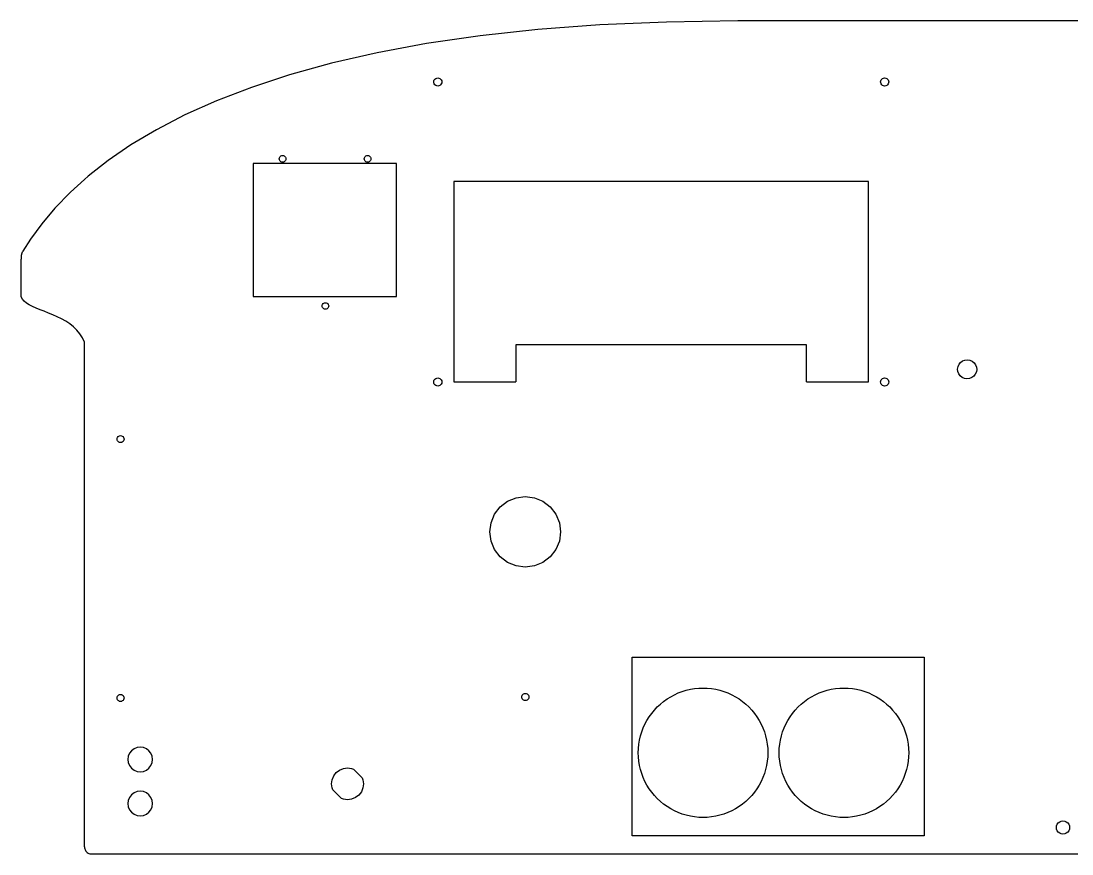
# Model space of a CAD drawing. Extents: x -679 to 499, y -164 to 308.
# Drawn here: x -679 to -84, y -164 to 308 of the extents above; entities that cross this region are included whole.
import ezdxf

# ---------------------------------------------------------------- set-up
doc = ezdxf.new("R2010")
doc.units = 0
doc.layers.get('0').update_dxf_attribs({"linetype": 'CONTINUOUS'})

msp = doc.modelspace()

# ---------------------------------------------------------------- linework, layer by layer
for p, q in [((-386.57, 303.64), (-419.27, 300.07)), ((-351.38, 306.28), (-386.57, 303.64)), ((-313.63, 307.91), (-351.38, 306.28)), ((-273.21, 308.48), (-313.63, 307.91)), ((86.79, 308.48), (-273.21, 308.48)), ((-419.27, 300.07), (-449.58, 295.64)), ((-449.58, 295.64), (-477.59, 290.44)), ((-477.59, 290.44), (-503.4, 284.52)), ((-503.4, 284.52), (-527.08, 277.97)), ((-527.08, 277.97), (-548.74, 270.85)), ((-445.49, 273.95), (-445.41, 274.54)), ((-445.41, 273.35), (-445.49, 273.95)), ((-445.41, 274.54), (-445.18, 275.1)), ((-445.18, 275.1), (-444.81, 275.57)), ((-444.81, 275.57), (-444.33, 275.94)), ((-444.33, 275.94), (-443.78, 276.17)), ((-443.78, 276.17), (-443.18, 276.25)), ((-443.18, 276.25), (-442.59, 276.17)), ((-442.59, 276.17), (-442.03, 275.94)), ((-442.03, 275.94), (-441.56, 275.57)), ((-441.56, 275.57), (-441.19, 275.1)), ((-441.19, 275.1), (-440.96, 274.54)), ((-440.96, 274.54), (-440.88, 273.95)), ((-440.88, 273.95), (-440.96, 273.35)), ((-192.49, 273.95), (-192.41, 274.54)), ((-192.41, 273.35), (-192.49, 273.95)), ((-192.41, 274.54), (-192.18, 275.1)), ((-192.18, 275.1), (-191.81, 275.57)), ((-191.81, 275.57), (-191.33, 275.94)), ((-191.33, 275.94), (-190.78, 276.17)), ((-190.78, 276.17), (-190.18, 276.25)), ((-190.18, 276.25), (-189.59, 276.17)), ((-189.59, 276.17), (-189.03, 275.94)), ((-189.03, 275.94), (-188.56, 275.57)), ((-188.56, 275.57), (-188.19, 275.1)), ((-188.19, 275.1), (-187.96, 274.54)), ((-187.96, 274.54), (-187.88, 273.95)), ((-187.88, 273.95), (-187.96, 273.35)), ((-548.74, 270.85), (-568.46, 263.25)), ((-445.18, 272.79), (-445.41, 273.35)), ((-444.81, 272.32), (-445.18, 272.79)), ((-444.33, 271.95), (-444.81, 272.32)), ((-443.78, 271.72), (-444.33, 271.95)), ((-443.18, 271.64), (-443.78, 271.72)), ((-442.59, 271.72), (-443.18, 271.64)), ((-442.03, 271.95), (-442.59, 271.72)), ((-441.56, 272.32), (-442.03, 271.95)), ((-441.19, 272.79), (-441.56, 272.32)), ((-440.96, 273.35), (-441.19, 272.79)), ((-192.18, 272.79), (-192.41, 273.35)), ((-191.81, 272.32), (-192.18, 272.79)), ((-191.33, 271.95), (-191.81, 272.32)), ((-190.78, 271.72), (-191.33, 271.95)), ((-190.18, 271.64), (-190.78, 271.72)), ((-189.59, 271.72), (-190.18, 271.64)), ((-189.03, 271.95), (-189.59, 271.72)), ((-188.56, 272.32), (-189.03, 271.95)), ((-188.19, 272.79), (-188.56, 272.32)), ((-187.96, 273.35), (-188.19, 272.79)), ((-568.46, 263.25), (-586.34, 255.23)), ((-586.34, 255.23), (-602.46, 246.87)), ((-602.46, 246.87), (-616.92, 238.25)), ((-616.92, 238.25), (-629.81, 229.42)), ((-531.98, 232.01), (-531.53, 232.19)), ((-531.53, 232.19), (-531.04, 232.26)), ((-531.04, 232.26), (-530.56, 232.19)), ((-530.56, 232.19), (-530.11, 232.01)), ((-483.89, 232.01), (-483.43, 232.19)), ((-483.43, 232.19), (-482.95, 232.26)), ((-482.95, 232.26), (-482.46, 232.19)), ((-482.46, 232.19), (-482.01, 232.01)), ((-629.81, 229.42), (-641.21, 220.47)), ((-547.68, 227.71), (-547.68, 152.45)), ((-466.48, 227.71), (-547.68, 227.71)), ((-532.92, 230.38), (-532.86, 230.87)), ((-532.86, 229.9), (-532.92, 230.38)), ((-532.86, 230.87), (-532.67, 231.32)), ((-532.67, 229.45), (-532.86, 229.9)), ((-532.67, 231.32), (-532.37, 231.71)), ((-532.37, 229.06), (-532.67, 229.45)), ((-532.37, 231.71), (-531.98, 232.01)), ((-531.98, 228.76), (-532.37, 229.06)), ((-531.53, 228.57), (-531.98, 228.76)), ((-531.04, 228.51), (-531.53, 228.57)), ((-530.56, 228.57), (-531.04, 228.51)), ((-530.11, 228.76), (-530.56, 228.57)), ((-530.11, 232.01), (-529.72, 231.71)), ((-529.72, 229.06), (-530.11, 228.76)), ((-529.72, 231.71), (-529.42, 231.32)), ((-529.42, 229.45), (-529.72, 229.06)), ((-529.42, 231.32), (-529.23, 230.87)), ((-529.23, 229.9), (-529.42, 229.45)), ((-529.23, 230.87), (-529.17, 230.38)), ((-529.17, 230.38), (-529.23, 229.9)), ((-484.82, 230.38), (-484.76, 230.87)), ((-484.76, 229.9), (-484.82, 230.38)), ((-484.76, 230.87), (-484.57, 231.32)), ((-484.57, 229.45), (-484.76, 229.9)), ((-484.57, 231.32), (-484.27, 231.71)), ((-484.27, 229.06), (-484.57, 229.45)), ((-484.27, 231.71), (-483.89, 232.01)), ((-483.89, 228.76), (-484.27, 229.06)), ((-483.43, 228.57), (-483.89, 228.76)), ((-482.95, 228.51), (-483.43, 228.57)), ((-482.46, 228.57), (-482.95, 228.51)), ((-482.01, 228.76), (-482.46, 228.57)), ((-482.01, 232.01), (-481.62, 231.71)), ((-481.62, 229.06), (-482.01, 228.76)), ((-481.62, 231.71), (-481.33, 231.32)), ((-481.33, 229.45), (-481.62, 229.06)), ((-481.33, 231.32), (-481.14, 230.87)), ((-481.14, 229.9), (-481.33, 229.45)), ((-481.14, 230.87), (-481.07, 230.38)), ((-481.07, 230.38), (-481.14, 229.9)), ((-466.48, 152.45), (-466.48, 227.71)), ((-641.21, 220.47), (-643.21, 218.69)), ((-643.21, 218.69), (-651.23, 211.48)), ((-434.06, 217.61), (-434.06, 104.01)), ((-199.36, 217.61), (-434.06, 217.61)), ((-199.36, 104.01), (-199.36, 217.61)), ((-651.23, 211.48), (-659.95, 202.51)), ((-659.95, 202.51), (-667.45, 193.64)), ((-667.45, 193.64), (-673.84, 184.93)), ((-673.84, 184.93), (-678.22, 178.03)), ((-679.16, 174.01), (-679.17, 173.55)), ((-678.99, 152.09), (-679.17, 173.55)), ((-679.15, 174.41), (-679.16, 174.01)), ((-679.13, 174.77), (-679.15, 174.41)), ((-679.11, 175.09), (-679.13, 174.77)), ((-679.09, 175.37), (-679.11, 175.09)), ((-679.06, 175.63), (-679.09, 175.37)), ((-679.02, 175.85), (-679.06, 175.63)), ((-678.98, 176.06), (-679.02, 175.85)), ((-678.94, 176.25), (-678.98, 176.06)), ((-678.89, 176.43), (-678.94, 176.25)), ((-678.83, 176.6), (-678.89, 176.43)), ((-678.77, 176.77), (-678.83, 176.6)), ((-678.69, 176.95), (-678.77, 176.77)), ((-678.62, 177.13), (-678.69, 176.95)), ((-678.53, 177.32), (-678.62, 177.13)), ((-678.43, 177.53), (-678.53, 177.32)), ((-678.33, 177.77), (-678.43, 177.53)), ((-678.22, 178.03), (-678.33, 177.77)), ((-678.37, 150.83), (-678.99, 152.09)), ((-677.39, 149.69), (-678.37, 150.83)), ((-676.09, 148.64), (-677.39, 149.69)), ((-547.68, 152.45), (-466.48, 152.45)), ((-507.78, 148.62), (-507.32, 148.81)), ((-507.32, 148.81), (-506.84, 148.87)), ((-506.84, 148.87), (-506.35, 148.81)), ((-506.35, 148.81), (-505.9, 148.62)), ((-674.49, 147.65), (-676.09, 148.64)), ((-672.66, 146.72), (-674.49, 147.65)), ((-670.61, 145.81), (-672.66, 146.72)), ((-668.4, 144.9), (-670.61, 145.81)), ((-666.07, 143.98), (-668.4, 144.9)), ((-663.64, 143.01), (-666.07, 143.98)), ((-661.17, 141.99), (-663.64, 143.01)), ((-508.71, 147), (-508.65, 147.48)), ((-508.65, 146.51), (-508.71, 147)), ((-508.65, 147.48), (-508.46, 147.93)), ((-508.46, 146.06), (-508.65, 146.51)), ((-508.46, 147.93), (-508.17, 148.32)), ((-508.17, 145.67), (-508.46, 146.06)), ((-508.17, 148.32), (-507.78, 148.62)), ((-507.78, 145.37), (-508.17, 145.67)), ((-507.32, 145.19), (-507.78, 145.37)), ((-506.84, 145.12), (-507.32, 145.19)), ((-506.35, 145.19), (-506.84, 145.12)), ((-505.9, 145.37), (-506.35, 145.19)), ((-505.9, 148.62), (-505.51, 148.32)), ((-505.51, 145.67), (-505.9, 145.37)), ((-505.51, 148.32), (-505.22, 147.93)), ((-505.22, 146.06), (-505.51, 145.67)), ((-505.22, 147.93), (-505.03, 147.48)), ((-505.03, 146.51), (-505.22, 146.06)), ((-505.03, 147.48), (-504.96, 147)), ((-504.96, 147), (-505.03, 146.51)), ((-658.68, 140.88), (-661.17, 141.99)), ((-656.23, 139.67), (-658.68, 140.88)), ((-653.85, 138.34), (-656.23, 139.67)), ((-651.57, 136.86), (-653.85, 138.34)), ((-649.44, 135.2), (-651.57, 136.86)), ((-647.5, 133.36), (-649.44, 135.2)), ((-645.79, 131.31), (-647.5, 133.36)), ((-644.35, 129.02), (-645.79, 131.31)), ((-643.21, 126.48), (-644.35, 129.02)), ((-643.21, -159.52), (-643.21, 126.48)), ((-398.96, 124.91), (-398.96, 104.01)), ((-234.46, 124.91), (-398.96, 124.91)), ((-234.46, 104.01), (-234.46, 124.91)), ((-148.62, 112.65), (-148.05, 113.94)), ((-148.05, 113.94), (-147.17, 115.04)), ((-147.17, 115.04), (-146.03, 115.87)), ((-146.03, 115.87), (-144.71, 116.38)), ((-144.71, 116.38), (-143.31, 116.53)), ((-143.31, 116.53), (-141.92, 116.32)), ((-141.92, 116.32), (-140.63, 115.75)), ((-140.63, 115.75), (-139.53, 114.86)), ((-139.53, 114.86), (-138.7, 113.73)), ((-138.7, 113.73), (-138.19, 112.41)), ((-148.84, 111.26), (-148.62, 112.65)), ((-148.68, 109.86), (-148.84, 111.26)), ((-148.18, 108.54), (-148.68, 109.86)), ((-147.34, 107.41), (-148.18, 108.54)), ((-146.25, 106.52), (-147.34, 107.41)), ((-139.71, 107.23), (-140.85, 106.4)), ((-138.83, 108.33), (-139.71, 107.23)), ((-138.26, 109.62), (-138.83, 108.33)), ((-138.04, 111.01), (-138.26, 109.62)), ((-138.19, 112.41), (-138.04, 111.01)), ((-445.49, 103.95), (-445.41, 104.54)), ((-445.41, 103.35), (-445.49, 103.95)), ((-445.41, 104.54), (-445.18, 105.1)), ((-445.18, 102.79), (-445.41, 103.35)), ((-445.18, 105.1), (-444.81, 105.57)), ((-444.81, 102.32), (-445.18, 102.79)), ((-444.81, 105.57), (-444.33, 105.94)), ((-444.33, 101.95), (-444.81, 102.32)), ((-444.33, 105.94), (-443.78, 106.17)), ((-443.78, 101.72), (-444.33, 101.95)), ((-443.78, 106.17), (-443.18, 106.25)), ((-443.18, 101.64), (-443.78, 101.72)), ((-443.18, 106.25), (-442.59, 106.17)), ((-442.59, 101.72), (-443.18, 101.64)), ((-442.59, 106.17), (-442.03, 105.94)), ((-442.03, 101.95), (-442.59, 101.72)), ((-442.03, 105.94), (-441.56, 105.57)), ((-441.56, 102.32), (-442.03, 101.95)), ((-441.56, 105.57), (-441.19, 105.1)), ((-441.19, 102.79), (-441.56, 102.32)), ((-441.19, 105.1), (-440.96, 104.54)), ((-440.96, 103.35), (-441.19, 102.79)), ((-440.96, 104.54), (-440.88, 103.95)), ((-440.88, 103.95), (-440.96, 103.35)), ((-434.06, 104.01), (-398.96, 104.01)), ((-234.46, 104.01), (-199.36, 104.01)), ((-192.49, 103.95), (-192.41, 104.54)), ((-192.41, 103.35), (-192.49, 103.95)), ((-192.41, 104.54), (-192.18, 105.1)), ((-192.18, 102.79), (-192.41, 103.35)), ((-192.18, 105.1), (-191.81, 105.57)), ((-191.81, 102.32), (-192.18, 102.79)), ((-191.81, 105.57), (-191.33, 105.94)), ((-191.33, 101.95), (-191.81, 102.32)), ((-191.33, 105.94), (-190.78, 106.17)), ((-190.78, 101.72), (-191.33, 101.95)), ((-190.78, 106.17), (-190.18, 106.25)), ((-190.18, 101.64), (-190.78, 101.72)), ((-190.18, 106.25), (-189.59, 106.17)), ((-189.59, 101.72), (-190.18, 101.64)), ((-189.59, 106.17), (-189.03, 105.94)), ((-189.03, 101.95), (-189.59, 101.72)), ((-189.03, 105.94), (-188.56, 105.57)), ((-188.56, 102.32), (-189.03, 101.95)), ((-188.56, 105.57), (-188.19, 105.1)), ((-188.19, 102.79), (-188.56, 102.32)), ((-188.19, 105.1), (-187.96, 104.54)), ((-187.96, 103.35), (-188.19, 102.79)), ((-187.96, 104.54), (-187.88, 103.95)), ((-187.88, 103.95), (-187.96, 103.35)), ((-144.96, 105.95), (-146.25, 106.52)), ((-143.56, 105.74), (-144.96, 105.95)), ((-142.16, 105.89), (-143.56, 105.74)), ((-140.85, 106.4), (-142.16, 105.89)), ((-624.81, 71.56), (-624.75, 72.08)), ((-624.75, 71.04), (-624.81, 71.56)), ((-624.75, 72.08), (-624.55, 72.56)), ((-624.55, 72.56), (-624.23, 72.98)), ((-624.23, 72.98), (-623.81, 73.29)), ((-623.81, 73.29), (-623.33, 73.49)), ((-623.33, 73.49), (-622.81, 73.56)), ((-622.81, 73.56), (-622.3, 73.49)), ((-622.3, 73.49), (-621.81, 73.29)), ((-621.81, 73.29), (-621.4, 72.98)), ((-621.4, 72.98), (-621.08, 72.56)), ((-621.08, 72.56), (-620.88, 72.08)), ((-620.88, 72.08), (-620.81, 71.56)), ((-620.81, 71.56), (-620.88, 71.04)), ((-624.55, 70.56), (-624.75, 71.04)), ((-624.23, 70.15), (-624.55, 70.56)), ((-623.81, 69.83), (-624.23, 70.15)), ((-623.33, 69.63), (-623.81, 69.83)), ((-622.81, 69.56), (-623.33, 69.63)), ((-622.3, 69.63), (-622.81, 69.56)), ((-621.81, 69.83), (-622.3, 69.63)), ((-621.4, 70.15), (-621.81, 69.83)), ((-621.08, 70.56), (-621.4, 70.15)), ((-620.88, 71.04), (-621.08, 70.56)), ((-407.82, 33.14), (-403.68, 36.32)), ((-403.68, 36.32), (-398.86, 38.31)), ((-398.86, 38.31), (-393.68, 39)), ((-393.68, 39), (-388.5, 38.31)), ((-388.5, 38.31), (-383.68, 36.32)), ((-383.68, 36.32), (-379.54, 33.14)), ((-411, 29), (-407.82, 33.14)), ((-379.54, 33.14), (-376.36, 29)), ((-413.68, 19), (-413, 24.17)), ((-413, 24.17), (-411, 29)), ((-376.36, 29), (-374.36, 24.17)), ((-374.36, 24.17), (-373.68, 19)), ((-413, 13.82), (-413.68, 19)), ((-373.68, 19), (-374.36, 13.82)), ((-411, 9), (-413, 13.82)), ((-374.36, 13.82), (-376.36, 9)), ((-407.82, 4.85), (-411, 9)), ((-376.36, 9), (-379.54, 4.85)), ((-403.68, 1.68), (-407.82, 4.85)), ((-398.86, -0.32), (-403.68, 1.68)), ((-383.68, 1.68), (-388.5, -0.32)), ((-379.54, 4.85), (-383.68, 1.68)), ((-393.68, -1), (-398.86, -0.32)), ((-388.5, -0.32), (-393.68, -1)), ((-333.09, -153.16), (-333.09, -51.96)), ((-333.09, -51.96), (-167.89, -51.96)), ((-167.89, -51.96), (-167.89, -153.16)), ((-304.78, -71.43), (-302.48, -70.73)), ((-302.48, -70.73), (-300.14, -70.19)), ((-300.14, -70.19), (-297.77, -69.8)), ((-297.77, -69.8), (-295.39, -69.56)), ((-295.39, -69.56), (-292.99, -69.48)), ((-292.99, -69.48), (-290.59, -69.56)), ((-290.59, -69.56), (-288.2, -69.8)), ((-288.2, -69.8), (-285.83, -70.19)), ((-285.83, -70.19), (-283.5, -70.73)), ((-283.5, -70.73), (-281.2, -71.43)), ((-225.01, -71.43), (-222.71, -70.73)), ((-222.71, -70.73), (-220.37, -70.19)), ((-220.37, -70.19), (-218.01, -69.8)), ((-218.01, -69.8), (-215.62, -69.56)), ((-215.62, -69.56), (-213.22, -69.48)), ((-213.22, -69.48), (-210.82, -69.56)), ((-210.82, -69.56), (-208.43, -69.8)), ((-208.43, -69.8), (-206.06, -70.19)), ((-206.06, -70.19), (-203.73, -70.73)), ((-203.73, -70.73), (-201.43, -71.43)), ((-624.81, -75.09), (-624.75, -74.57)), ((-624.75, -75.61), (-624.81, -75.09)), ((-624.75, -74.57), (-624.55, -74.09)), ((-624.55, -76.09), (-624.75, -75.61)), ((-624.55, -74.09), (-624.23, -73.68)), ((-624.23, -76.51), (-624.55, -76.09)), ((-624.23, -73.68), (-623.81, -73.36)), ((-623.81, -76.82), (-624.23, -76.51)), ((-623.81, -73.36), (-623.33, -73.16)), ((-623.33, -77.02), (-623.81, -76.82)), ((-623.33, -73.16), (-622.81, -73.09)), ((-622.81, -77.09), (-623.33, -77.02)), ((-622.81, -73.09), (-622.3, -73.16)), ((-622.3, -77.02), (-622.81, -77.09)), ((-622.3, -73.16), (-621.81, -73.36)), ((-621.81, -76.82), (-622.3, -77.02)), ((-621.81, -73.36), (-621.4, -73.68)), ((-621.4, -76.51), (-621.81, -76.82)), ((-621.4, -73.68), (-621.08, -74.09)), ((-621.08, -76.09), (-621.4, -76.51)), ((-621.08, -74.09), (-620.88, -74.57)), ((-620.88, -75.61), (-621.08, -76.09)), ((-620.88, -74.57), (-620.81, -75.09)), ((-620.81, -75.09), (-620.88, -75.61)), ((-395.64, -74.55), (-395.57, -74.04)), ((-395.57, -75.07), (-395.64, -74.55)), ((-395.57, -74.04), (-395.37, -73.55)), ((-395.37, -75.55), (-395.57, -75.07)), ((-395.37, -73.55), (-395.05, -73.14)), ((-395.05, -75.97), (-395.37, -75.55)), ((-395.05, -73.14), (-394.64, -72.82)), ((-394.64, -76.28), (-395.05, -75.97)), ((-394.64, -72.82), (-394.16, -72.62)), ((-394.16, -76.48), (-394.64, -76.28)), ((-394.16, -72.62), (-393.64, -72.55)), ((-393.64, -76.55), (-394.16, -76.48)), ((-393.64, -72.55), (-393.12, -72.62)), ((-393.12, -76.48), (-393.64, -76.55)), ((-393.12, -72.62), (-392.64, -72.82)), ((-392.64, -76.28), (-393.12, -76.48)), ((-392.64, -72.82), (-392.22, -73.14)), ((-392.22, -75.97), (-392.64, -76.28)), ((-392.22, -73.14), (-391.91, -73.55)), ((-391.91, -75.55), (-392.22, -75.97)), ((-391.91, -73.55), (-391.71, -74.04)), ((-391.71, -75.07), (-391.91, -75.55)), ((-391.71, -74.04), (-391.64, -74.55)), ((-391.64, -74.55), (-391.71, -75.07)), ((-317.17, -78.58), (-315.31, -77.06)), ((-315.31, -77.06), (-313.36, -75.66)), ((-313.36, -75.66), (-311.33, -74.39)), ((-311.33, -74.39), (-309.21, -73.26)), ((-309.21, -73.26), (-307.02, -72.27)), ((-307.02, -72.27), (-304.78, -71.43)), ((-281.2, -71.43), (-278.95, -72.27)), ((-278.95, -72.27), (-276.77, -73.26)), ((-276.77, -73.26), (-274.65, -74.39)), ((-274.65, -74.39), (-272.61, -75.66)), ((-272.61, -75.66), (-270.66, -77.06)), ((-270.66, -77.06), (-268.81, -78.58)), ((-237.4, -78.58), (-235.55, -77.06)), ((-235.55, -77.06), (-233.59, -75.66)), ((-233.59, -75.66), (-231.56, -74.39)), ((-231.56, -74.39), (-229.44, -73.26)), ((-229.44, -73.26), (-227.25, -72.27)), ((-227.25, -72.27), (-225.01, -71.43)), ((-201.43, -71.43), (-199.18, -72.27)), ((-199.18, -72.27), (-197, -73.26)), ((-197, -73.26), (-194.88, -74.39)), ((-194.88, -74.39), (-192.84, -75.66)), ((-192.84, -75.66), (-190.89, -77.06)), ((-190.89, -77.06), (-189.04, -78.58)), ((-322.08, -83.83), (-320.56, -81.97)), ((-320.56, -81.97), (-318.92, -80.22)), ((-318.92, -80.22), (-317.17, -78.58)), ((-268.81, -78.58), (-267.05, -80.22)), ((-267.05, -80.22), (-265.41, -81.97)), ((-265.41, -81.97), (-263.89, -83.83)), ((-242.32, -83.83), (-240.79, -81.97)), ((-240.79, -81.97), (-239.15, -80.22)), ((-239.15, -80.22), (-237.4, -78.58)), ((-189.04, -78.58), (-187.29, -80.22)), ((-187.29, -80.22), (-185.65, -81.97)), ((-185.65, -81.97), (-184.12, -83.83)), ((-325.88, -89.94), (-324.75, -87.82)), ((-324.75, -87.82), (-323.48, -85.78)), ((-323.48, -85.78), (-322.08, -83.83)), ((-263.89, -83.83), (-262.49, -85.78)), ((-262.49, -85.78), (-261.23, -87.82)), ((-261.23, -87.82), (-260.09, -89.94)), ((-246.11, -89.94), (-244.98, -87.82)), ((-244.98, -87.82), (-243.71, -85.78)), ((-243.71, -85.78), (-242.32, -83.83)), ((-184.12, -83.83), (-182.73, -85.78)), ((-182.73, -85.78), (-181.46, -87.82)), ((-181.46, -87.82), (-180.33, -89.94)), ((-328.41, -96.66), (-327.72, -94.37)), ((-327.72, -94.37), (-326.87, -92.12)), ((-326.87, -92.12), (-325.88, -89.94)), ((-260.09, -89.94), (-259.1, -92.12)), ((-259.1, -92.12), (-258.26, -94.37)), ((-258.26, -94.37), (-257.56, -96.66)), ((-248.64, -96.66), (-247.95, -94.37)), ((-247.95, -94.37), (-247.1, -92.12)), ((-247.1, -92.12), (-246.11, -89.94)), ((-180.33, -89.94), (-179.34, -92.12)), ((-179.34, -92.12), (-178.49, -94.37)), ((-178.49, -94.37), (-177.79, -96.66)), ((-329.35, -101.37), (-328.96, -99)), ((-328.96, -99), (-328.41, -96.66)), ((-257.56, -96.66), (-257.02, -99)), ((-257.02, -99), (-256.63, -101.37)), ((-249.58, -101.37), (-249.19, -99)), ((-249.19, -99), (-248.64, -96.66)), ((-177.79, -96.66), (-177.25, -99)), ((-177.25, -99), (-176.86, -101.37)), ((-617.73, -106.46), (-618.43, -108.15)), ((-616.62, -105.01), (-617.73, -106.46)), ((-615.17, -103.9), (-616.62, -105.01)), ((-613.48, -103.2), (-615.17, -103.9)), ((-611.67, -102.96), (-613.48, -103.2)), ((-609.86, -103.2), (-611.67, -102.96)), ((-608.17, -103.9), (-609.86, -103.2)), ((-606.72, -105.01), (-608.17, -103.9)), ((-605.61, -106.46), (-606.72, -105.01)), ((-604.91, -108.15), (-605.61, -106.46)), ((-329.66, -106.16), (-329.58, -103.76)), ((-329.58, -108.56), (-329.66, -106.16)), ((-329.58, -103.76), (-329.35, -101.37)), ((-256.63, -101.37), (-256.39, -103.76)), ((-256.39, -103.76), (-256.31, -106.16)), ((-256.31, -106.16), (-256.39, -108.56)), ((-249.89, -106.16), (-249.82, -103.76)), ((-249.82, -108.56), (-249.89, -106.16)), ((-249.82, -103.76), (-249.58, -101.37)), ((-176.86, -101.37), (-176.62, -103.76)), ((-176.62, -103.76), (-176.54, -106.16)), ((-176.54, -106.16), (-176.62, -108.56)), ((-618.43, -108.15), (-618.67, -109.96)), ((-618.67, -109.96), (-618.43, -111.77)), ((-618.43, -111.77), (-617.73, -113.46)), ((-605.61, -113.46), (-604.91, -111.77)), ((-604.67, -109.96), (-604.91, -108.15)), ((-604.91, -111.77), (-604.67, -109.96)), ((-329.35, -110.94), (-329.58, -108.56)), ((-328.96, -113.31), (-329.35, -110.94)), ((-256.63, -110.94), (-257.02, -113.31)), ((-256.39, -108.56), (-256.63, -110.94)), ((-249.58, -110.94), (-249.82, -108.56)), ((-249.19, -113.31), (-249.58, -110.94)), ((-176.86, -110.94), (-177.25, -113.31)), ((-176.62, -108.56), (-176.86, -110.94)), ((-617.73, -113.46), (-616.62, -114.91)), ((-616.62, -114.91), (-615.17, -116.02)), ((-615.17, -116.02), (-613.48, -116.72)), ((-613.48, -116.72), (-611.67, -116.96)), ((-611.67, -116.96), (-609.86, -116.72)), ((-609.86, -116.72), (-608.17, -116.02)), ((-608.17, -116.02), (-606.72, -114.91)), ((-606.72, -114.91), (-605.61, -113.46)), ((-502.13, -119.25), (-500.69, -117.37)), ((-500.69, -117.37), (-498.82, -115.94)), ((-498.82, -115.94), (-496.64, -115.03)), ((-496.64, -115.03), (-494.3, -114.73)), ((-494.3, -114.73), (-491.96, -115.03)), ((-491.96, -115.03), (-490.95, -115.46)), ((-490.95, -115.46), (-485.99, -120.41)), ((-328.41, -115.65), (-328.96, -113.31)), ((-327.72, -117.95), (-328.41, -115.65)), ((-326.87, -120.19), (-327.72, -117.95)), ((-258.26, -117.95), (-259.1, -120.19)), ((-257.56, -115.65), (-258.26, -117.95)), ((-257.02, -113.31), (-257.56, -115.65)), ((-248.64, -115.65), (-249.19, -113.31)), ((-247.95, -117.95), (-248.64, -115.65)), ((-247.1, -120.19), (-247.95, -117.95)), ((-178.49, -117.95), (-179.34, -120.19)), ((-177.79, -115.65), (-178.49, -117.95)), ((-177.25, -113.31), (-177.79, -115.65)), ((-503.34, -123.77), (-503.03, -121.43)), ((-503.03, -126.11), (-503.34, -123.77)), ((-503.03, -121.43), (-502.13, -119.25)), ((-485.99, -120.41), (-485.57, -121.43)), ((-485.57, -121.43), (-485.26, -123.77)), ((-485.26, -123.77), (-485.57, -126.11)), ((-325.88, -122.38), (-326.87, -120.19)), ((-324.75, -124.49), (-325.88, -122.38)), ((-323.48, -126.53), (-324.75, -124.49)), ((-261.23, -124.49), (-262.49, -126.53)), ((-260.09, -122.38), (-261.23, -124.49)), ((-259.1, -120.19), (-260.09, -122.38)), ((-246.11, -122.38), (-247.1, -120.19)), ((-244.98, -124.49), (-246.11, -122.38)), ((-243.71, -126.53), (-244.98, -124.49)), ((-181.46, -124.49), (-182.73, -126.53)), ((-180.33, -122.38), (-181.46, -124.49)), ((-179.34, -120.19), (-180.33, -122.38)), ((-616.62, -130.01), (-617.73, -131.46)), ((-615.17, -128.9), (-616.62, -130.01)), ((-613.48, -128.2), (-615.17, -128.9)), ((-611.67, -127.96), (-613.48, -128.2)), ((-609.86, -128.2), (-611.67, -127.96)), ((-608.17, -128.9), (-609.86, -128.2)), ((-606.72, -130.01), (-608.17, -128.9)), ((-605.61, -131.46), (-606.72, -130.01)), ((-502.61, -127.12), (-503.03, -126.11)), ((-497.66, -132.08), (-502.61, -127.12)), ((-487.91, -130.16), (-489.78, -131.59)), ((-486.47, -128.29), (-487.91, -130.16)), ((-485.57, -126.11), (-486.47, -128.29)), ((-322.08, -128.48), (-323.48, -126.53)), ((-320.56, -130.34), (-322.08, -128.48)), ((-318.92, -132.09), (-320.56, -130.34)), ((-265.41, -130.34), (-267.05, -132.09)), ((-263.89, -128.48), (-265.41, -130.34)), ((-262.49, -126.53), (-263.89, -128.48)), ((-242.32, -128.48), (-243.71, -126.53)), ((-240.79, -130.34), (-242.32, -128.48)), ((-239.15, -132.09), (-240.79, -130.34)), ((-185.65, -130.34), (-187.29, -132.09)), ((-184.12, -128.48), (-185.65, -130.34)), ((-182.73, -126.53), (-184.12, -128.48)), ((-618.43, -133.15), (-618.67, -134.96)), ((-618.67, -134.96), (-618.43, -136.77)), ((-617.73, -131.46), (-618.43, -133.15)), ((-618.43, -136.77), (-617.73, -138.46)), ((-604.91, -133.15), (-605.61, -131.46)), ((-605.61, -138.46), (-604.91, -136.77)), ((-604.67, -134.96), (-604.91, -133.15)), ((-604.91, -136.77), (-604.67, -134.96)), ((-496.64, -132.5), (-497.66, -132.08)), ((-494.3, -132.81), (-496.64, -132.5)), ((-491.96, -132.5), (-494.3, -132.81)), ((-489.78, -131.59), (-491.96, -132.5)), ((-317.17, -133.73), (-318.92, -132.09)), ((-315.31, -135.25), (-317.17, -133.73)), ((-313.36, -136.65), (-315.31, -135.25)), ((-311.33, -137.92), (-313.36, -136.65)), ((-272.61, -136.65), (-274.65, -137.92)), ((-270.66, -135.25), (-272.61, -136.65)), ((-268.81, -133.73), (-270.66, -135.25)), ((-267.05, -132.09), (-268.81, -133.73)), ((-237.4, -133.73), (-239.15, -132.09)), ((-235.55, -135.25), (-237.4, -133.73)), ((-233.59, -136.65), (-235.55, -135.25)), ((-231.56, -137.92), (-233.59, -136.65)), ((-192.84, -136.65), (-194.88, -137.92)), ((-190.89, -135.25), (-192.84, -136.65)), ((-189.04, -133.73), (-190.89, -135.25)), ((-187.29, -132.09), (-189.04, -133.73)), ((-617.73, -138.46), (-616.62, -139.91)), ((-616.62, -139.91), (-615.17, -141.02)), ((-615.17, -141.02), (-613.48, -141.72)), ((-613.48, -141.72), (-611.67, -141.96)), ((-611.67, -141.96), (-609.86, -141.72)), ((-609.86, -141.72), (-608.17, -141.02)), ((-608.17, -141.02), (-606.72, -139.91)), ((-606.72, -139.91), (-605.61, -138.46)), ((-309.21, -139.05), (-311.33, -137.92)), ((-307.02, -140.04), (-309.21, -139.05)), ((-304.78, -140.89), (-307.02, -140.04)), ((-302.48, -141.58), (-304.78, -140.89)), ((-300.14, -142.13), (-302.48, -141.58)), ((-297.77, -142.52), (-300.14, -142.13)), ((-295.39, -142.75), (-297.77, -142.52)), ((-292.99, -142.83), (-295.39, -142.75)), ((-290.59, -142.75), (-292.99, -142.83)), ((-288.2, -142.52), (-290.59, -142.75)), ((-285.83, -142.13), (-288.2, -142.52)), ((-283.5, -141.58), (-285.83, -142.13)), ((-281.2, -140.89), (-283.5, -141.58)), ((-278.95, -140.04), (-281.2, -140.89)), ((-276.77, -139.05), (-278.95, -140.04)), ((-274.65, -137.92), (-276.77, -139.05)), ((-229.44, -139.05), (-231.56, -137.92)), ((-227.25, -140.04), (-229.44, -139.05)), ((-225.01, -140.89), (-227.25, -140.04)), ((-222.71, -141.58), (-225.01, -140.89)), ((-220.37, -142.13), (-222.71, -141.58)), ((-218.01, -142.52), (-220.37, -142.13)), ((-215.62, -142.75), (-218.01, -142.52)), ((-213.22, -142.83), (-215.62, -142.75)), ((-210.82, -142.75), (-213.22, -142.83)), ((-208.43, -142.52), (-210.82, -142.75)), ((-206.06, -142.13), (-208.43, -142.52)), ((-203.73, -141.58), (-206.06, -142.13)), ((-201.43, -140.89), (-203.73, -141.58)), ((-199.18, -140.04), (-201.43, -140.89)), ((-197, -139.05), (-199.18, -140.04)), ((-194.88, -137.92), (-197, -139.05)), ((-92.95, -148.55), (-92.82, -147.58)), ((-92.82, -149.52), (-92.95, -148.55)), ((-92.82, -147.58), (-92.44, -146.68)), ((-92.44, -146.68), (-91.85, -145.9)), ((-91.85, -145.9), (-91.07, -145.3)), ((-91.07, -145.3), (-90.17, -144.93)), ((-90.17, -144.93), (-89.2, -144.8)), ((-89.2, -144.8), (-88.23, -144.93)), ((-88.23, -144.93), (-87.32, -145.3)), ((-87.32, -145.3), (-86.55, -145.9)), ((-86.55, -145.9), (-85.95, -146.68)), ((-85.95, -146.68), (-85.58, -147.58)), ((-85.58, -147.58), (-85.45, -148.55)), ((-85.45, -148.55), (-85.58, -149.52)), ((-167.89, -153.16), (-333.09, -153.16)), ((-92.44, -150.43), (-92.82, -149.52)), ((-91.85, -151.2), (-92.44, -150.43)), ((-91.07, -151.8), (-91.85, -151.2)), ((-90.17, -152.17), (-91.07, -151.8)), ((-89.2, -152.3), (-90.17, -152.17)), ((-88.23, -152.17), (-89.2, -152.3)), ((-87.32, -151.8), (-88.23, -152.17)), ((-86.55, -151.2), (-87.32, -151.8)), ((-85.95, -150.43), (-86.55, -151.2)), ((-85.58, -149.52), (-85.95, -150.43)), ((-643.21, -159.52), (-643.17, -160.05)), ((-643.17, -160.05), (-643.07, -160.56)), ((-643.07, -160.56), (-642.9, -161.05)), ((-642.9, -161.05), (-642.67, -161.52)), ((-642.67, -161.52), (-642.38, -161.96)), ((-642.38, -161.96), (-642.03, -162.35)), ((-642.03, -162.35), (-641.64, -162.7)), ((-641.64, -162.7), (-641.21, -162.99)), ((-641.21, -162.99), (-640.74, -163.22)), ((-640.74, -163.22), (-640.24, -163.39)), ((-640.24, -163.39), (-639.73, -163.49)), ((-639.73, -163.49), (-639.21, -163.52)), ((-639.21, -163.52), (442.24, -163.52))]:
    msp.add_line(p, q)

doc.saveas('drawing.dxf')
